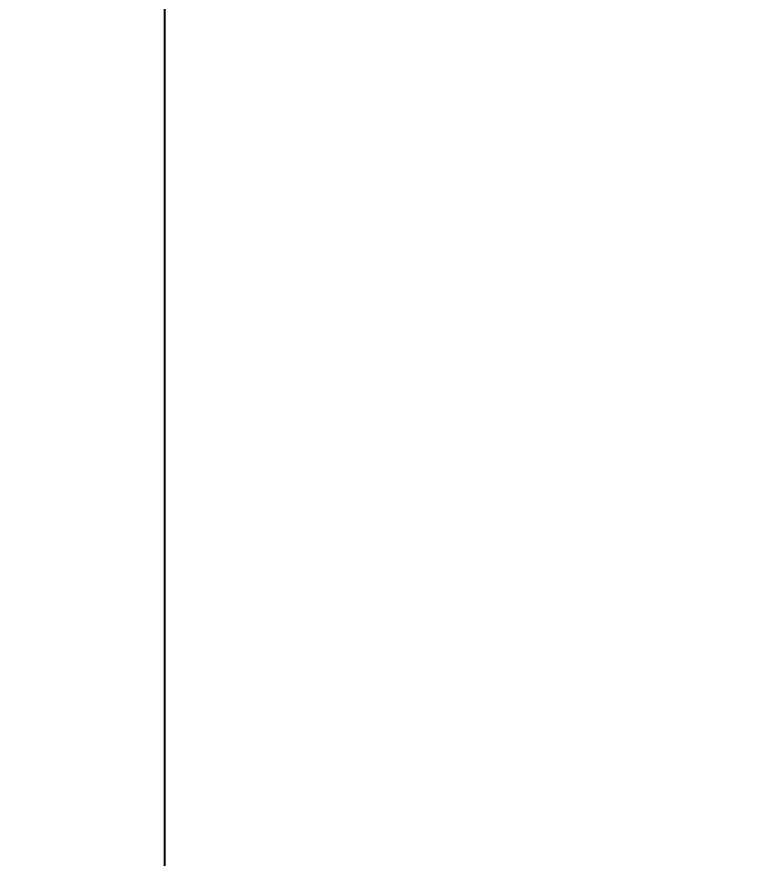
# Model space of a CAD drawing. Header units: inches. Extents: x 21247 to 41470, y -17428 to -10279.
# Drawn here: x 38435.4 to 38634.6, y -13887.5 to -13663.9 of the extents above; entities that cross this region are included whole.
import ezdxf

# ---------------------------------------------------------------- set-up
doc = ezdxf.new("R2010")
doc.units = ezdxf.units.IN
doc.header["$LTSCALE"] = 1.21
doc.header["$MEASUREMENT"] = 0
doc.header["$PDMODE"] = 3
doc.header["$PDSIZE"] = 0.3125
doc.layers.get('0').update_dxf_attribs({"linetype": 'CONTINUOUS'})
doc.layers.get('Defpoints').update_dxf_attribs({"linetype": 'CONTINUOUS'})
doc.styles.get("Standard").update_dxf_attribs({"font": 'txt', "width": 0.8})
doc.dimstyles.new('001', dxfattribs={"dimscale": 2, "dimtxt": 2.5, "dimasz": 2.5, "dimexe": 1.25, "dimexo": 0, "dimtad": 0, "dimdsep": 46, "dimtxsty": 'Standard', "dimcen": 2.5, "dimclrd": 4, "dimclre": 4, "dimclrt": 3, "dimadec": 0, "dimazin": 0, "dimtfac": 1, "dimtmove": 0, "dimatfit": 3, "dimfxl": 1, "dimarcsym": 0})

# ---------------------------------------------------------------- blocks, each defined once
blk = doc.blocks.new('*D972')
at = {"color": 4, "linetype": 'Continuous', "lineweight": -2, "transparency": 16777216}
for p, q in [((38637.75, -11416.21), (38472.31, -11416.21)), ((38474.81, -11421.21), (38474.81, -12709.71)), ((38474.81, -14240.71), (38474.81, -12952.21)), ((38644.36, -14245.71), (38472.31, -14245.71))]:
    blk.add_line(p, q, dxfattribs=at)
at = {"color": 4, "transparency": 16777216}
for points in [[(38473.98, -11421.21), (38475.65, -11421.21), (38474.81, -11416.21)], [(38473.98, -14240.71), (38475.65, -14240.71), (38474.81, -14245.71)]]:
    blk.add_solid(points, dxfattribs=at)
at = {"layer": 'Defpoints', "color": 0, "transparency": 16777216}
for p in [(38474.81, -11416.21), (38637.75, -11416.21), (38644.36, -14245.71)]:
    blk.add_point(p, dxfattribs=at)
at = {"color": 3, "transparency": 16777216, "insert": (38474.81, -12830.96), "char_height": 60, "attachment_point": 5, "rotation": 90}
blk.add_mtext('2829.5', dxfattribs=at)

msp = doc.modelspace()

# ---------------------------------------------------------------- dimensions: what is measured, and where the dimension line sits
at = {"color": 1}
dim = msp.add_linear_dim(base=(38474.812, -11416.213), p1=(38644.357, -14245.713), p2=(38637.745, -11416.213), angle=90, dimstyle='001', override={"dimtxt": 30, "dimdec": 1, "dimfxl": 1.25}, dxfattribs=at)
dim.commit()
dim.dimension.update_dxf_attribs({"geometry": '*D972', "text_midpoint": (38474.812, -12830.963), "dimtype": 160})

doc.saveas('drawing.dxf')
